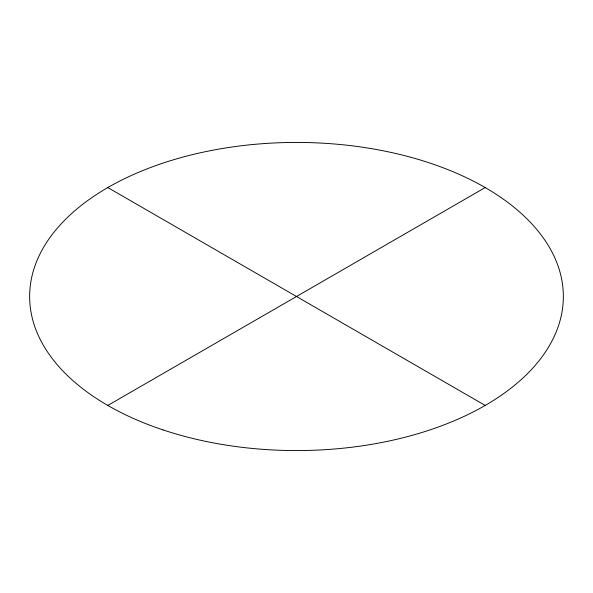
<?xml version="1.0" encoding="UTF-8"?>
<svg xmlns="http://www.w3.org/2000/svg" width="593" height="593" viewBox="0 0 593 593"><rect width="100%" height="100%" fill="white"/><g stroke="black" fill="none" stroke-linecap="round" stroke-linejoin="round"><path stroke-width="0.89" d="M107.807 405.442L485.193 187.558M107.807 187.558L485.193 405.442M163.075 429.925A266.85 154.061 0 0 0 563.35 296.5A266.85 154.061 0 0 0 163.075 163.075A266.85 154.061 0 0 0 163.075 429.925"/></g></svg>
